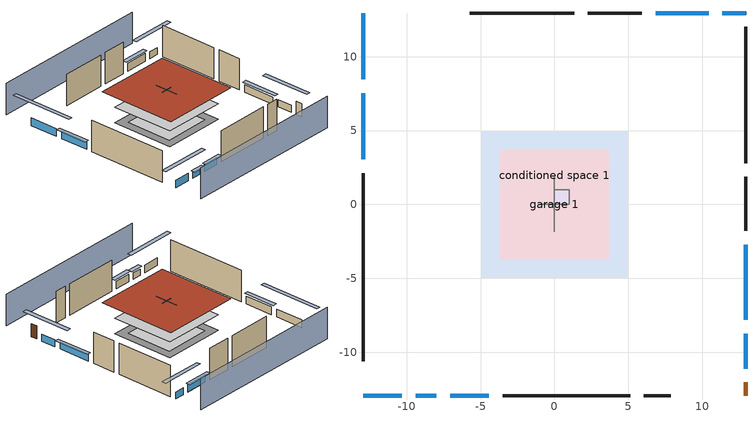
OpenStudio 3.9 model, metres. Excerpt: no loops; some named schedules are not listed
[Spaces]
conditioned space 1
 floor to garage 1 (Floor1 construction): -3.66,-3.66 -3.66,3.66 3.66,3.66 3.66,-3.66 z0
 floor foundation (Slab2 construction): -4.94,-4.94 -4.94,4.94 4.94,4.94 4.94,-4.94 z0
 floor adiabatic (AdiabaticFloorConstruction): -4.94,-4.94 -4.94,4.94 4.94,4.94 4.94,-4.94 z2.44
 wall outside (Wall3 construction): -12.95,2.12 -12.95,-10.6 z0:4.88
 wall outside (Wall4 construction): 1.33,12.95 -5.74,12.95 z0:4.88
 wall outside (Wall7 construction): 12.95,2.79 12.95,12.02 z0:4.88
 wall outside (Wall8 construction): -3.5,-12.95 5.12,-12.95 z0:4.88
 wall outside (AdiabaticWallConstruction): -12.95,12.95 -12.95,8.46 / -12.95,7.54 -12.95,3.05 / 10.43,12.95 6.84,12.95 z0:1.22; 12.95,12.95 11.36,12.95 / 12.95,-11.11 12.95,-8.74 z0:1.07; 12.95,-7.81 12.95,-2.72 z0:1.13; -12.95,-12.95 -10.33,-12.95 / -7.06,-12.95 -4.43,-12.95 z0:1.16; -9.4,-12.95 -7.98,-12.95 z0:0.95
 wall outside (AdiabaticWallConstruction 1): 12.95,-12.95 12.95,-12.04 z0:2.03
 wall to garage 1 (Wall5 construction): 0,-1.83 0,1.83 z0:4.88
 wall to garage 1 (Wall6 construction): 0.91,0 -0.91,0 z0:4.88
 window (WindowConstruction): -12.95,12.95 -12.95,8.46 z0:1.22
 window (WindowConstruction 1): -12.95,7.54 -12.95,3.05 z0:1.22
 window (WindowConstruction 2): 12.95,12.95 11.36,12.95 z0:1.07
 window (WindowConstruction 3): 10.43,12.95 6.84,12.95 z0:1.22
 window (WindowConstruction 4): 12.95,-11.11 12.95,-8.74 z0:1.07
 window (WindowConstruction 5): 12.95,-7.81 12.95,-2.72 z0:1.13
 window (WindowConstruction 6): -12.95,-12.95 -10.33,-12.95 z0:1.16
 window (WindowConstruction 7): -9.4,-12.95 -7.99,-12.95 z0:0.94
 window (WindowConstruction 8): -7.06,-12.95 -4.43,-12.95 z0:1.16
 door (Door): 12.95,-12.95 12.95,-12.04 z0:2.03
 ceiling adiabatic (AdiabaticFloorConstruction): 4.94,-4.94 4.94,4.94 -4.94,4.94 -4.94,-4.94 z2.44
 roof outside (Roof1 construction): -6.15,6.15 -6.15,-6.15 6.15,-6.15 6.15,6.15 z4.88
garage 1
 floor foundation (Slab1 construction): -3.66,-3.66 -3.66,3.66 3.66,3.66 3.66,-3.66 z0
 wall outside (Wall1 construction): 5.91,12.95 2.25,12.95 z0:4.88
 wall outside (Wall2 construction): 12.95,-1.79 12.95,1.87 z0:4.88
 wall outside (Wall9 construction): 6.05,-12.95 7.88,-12.95 z0:4.88
central ac airloop ret air space
 floor adiabatic (AdiabaticConst): 0,0 0,1 1,1 1,0 z0
 wall adiabatic (AdiabaticConst): 0,1 0,0 1,0 1,1 0,1 z0:1
 ceiling adiabatic (AdiabaticConst): 1,0 1,1 0,1 0,0 z1
shading: -12.95,-17.53 12.95,-17.53 / 12.95,17.53 -12.95,17.53 z0:4.88; -12.95,5.72 -12.95,15.7 -13.56,15.7 -13.56,5.72 z3.96; -12.95,2.74 -12.95,7.84 -13.56,7.84 -13.56,2.74 z1.52; 8.62,12.95 15.7,12.95 15.7,13.56 8.62,13.56 z3.81; 6.54,12.95 10.74,12.95 10.74,13.56 6.54,13.56 z1.52; 12.95,-6 12.95,-13.85 13.56,-13.85 13.56,-6 z3.81; 12.95,-2.42 12.95,-8.12 13.56,-8.12 13.56,-2.42 z1.43; -7.59,-12.95 -15.7,-12.95 -15.7,-13.56 -7.59,-13.56 z3.9; -7.68,-12.95 -9.71,-12.95 -9.71,-13.56 -7.68,-13.56 z1.25; -4.13,-12.95 -7.36,-12.95 -7.36,-13.56 -4.13,-13.56 z1.46
[Site]
Portland Intl Arpt_OR: Latitude {deg}=45.59; Longitude {deg}=-122.6; Time Zone {hr}=-8; Elevation {m}=33; Terrain=Suburbs; Keep Site Location Information=Yes
[Site:GroundTemperature:Shallow]
10.2558, 8.96328, 8.85977, 9.47314, 11.9355, 14.3863, 16.5111, 17.8571, 17.9714, 16.8767, 14.8061, 12.4304
[Site:WaterMainsTemperature]
Calculation Method=Schedule; Temperature Schedule=mains temperature schedule
[Building]
Building 1
[Material] Roughness=Rough
Name | Thickness {m} | Conductivity {W/m-K} | Density {kg/m3} | Specific Heat {J/kg-K} | Thermal Absorptance | Solar Absorptance | Visible Absorptance
slate or tile shingles | 0.01905 | 0.840978 | 1899.972 | 799.717 | 0.9 | 0.75 | 0.75
roof rigid ins | 0.103632 | 0.029427 | 32.04 | 1214.23 | 0.9 | 0.7 | 0.7
osb sheathing 0.75 in. | 0.01905 | 0.115458 | 512.64 | 1214.23 | 0.9 | 0.7 | 0.7
roof stud and cavity | 0.2032 | 0.159782 | 78.34581 | 1123.46 | 0.9 | 0.7 | 0.7
gypsum board | 0.0127 | 0.160291 | 801 | 837.4 | 0.9 | 0.6 | 0.6
wood siding | 0.0254 | 0.102417 | 544.68 | 1172.36 | 0.9 | 0.85 | 0.85
osb sheathing 0.5 in. | 0.0127 | 0.115458 | 512.64 | 1214.23 | 0.9 | 0.7 | 0.7
wall stud and cavity | 0.1397 | 0.727959 | 139.0536 | 1170.24 | 0.9 | 0.6 | 0.6
wall stud and cavity 1 | 0.1397 | 0.0951301 | 139.0536 | 1170.24 | 0.9 | 0.7 | 0.7
osb sheathing 0.5 in. 1; osb sheathing 0.5 in. 2 | 0.0127 | 0.115458 | 512.64 | 1214.23
wall stud and cavity 2 | 0.1397 | 0.0856282 | 139.0536 | 1170.24 | 0.9 | 0.7 | 0.7
floor stud and cavity | 0.1397 | 0.923637 | 92.3553 | 1139.71 | 0.9 | 0.7 | 0.7
floor covering | 0.0127 | 0.0433444 | 54.468 | 1339.84 | 0.9 | 0.6 | 0.6
concrete 4.0 in. | 0.1016 | 1.803125 | 2242.8 | 837.4 | 0.9 | 0.7 | 0.7
floor covering 1 | 0.0127 | 0.0450781 | 54.468 | 1339.84 | 0.9 | 0.9 | 0.9
wood siding 1; wood siding 2 | 0.0254 | 0.102417 | 544.68 | 1172.36
wall rigid ins; floor rigid ins | 0.512978 | 0.029427 | 32.04 | 1214.23 | 0.9 | 0.7 | 0.7
wall stud and cavity 3 | 0.0889 | 0.380278 | 52.3479 | 1209.89 | 0.9 | 0.7 | 0.7
door material | 0.04445 | 0.0612267 | 512.64 | 1214.23 | 0.9 | 0.7 | 0.7
floor stud and cavity 1 | 0.1397 | 1.75129 | 37.0049 | 1207.88 | 0.9 | 0.7 | 0.7
wall stud and cavity 4 | 0.0889 | 0.391764 | 83.0341 | 1211.67 | 0.9 | 0.7 | 0.7
furniture material conditioned space 1; furniture material garage 1 | 0.1524 | 0.115458 | 640.8 | 1214.23 | 0.9 | 0.6 | 0.6
[Construction]
Roof1 construction: slate or tile shingles, roof rigid ins, osb sheathing 0.75 in., roof stud and cavity, gypsum board
Wall1 construction; Wall2 construction: wood siding, osb sheathing 0.5 in., wall stud and cavity
Wall3 construction; Wall4 construction: wood siding, osb sheathing 0.5 in., wall stud and cavity 1, gypsum board
Wall5 construction: osb sheathing 0.5 in. 1, wall stud and cavity 2, gypsum board
Wall6 construction: osb sheathing 0.5 in. 2, wall stud and cavity 2, gypsum board
Wall7 construction; Wall8 construction: wood siding, osb sheathing 0.5 in. 2, wall stud and cavity 1, gypsum board
Wall9 construction: wood siding, osb sheathing 0.5 in. 2, wall stud and cavity
Floor1 construction: floor stud and cavity, osb sheathing 0.75 in., floor covering
Slab1 construction: concrete 4.0 in.
Slab2 construction: concrete 4.0 in., floor covering 1
WindowConstruction; WindowConstruction 1; WindowConstruction 2; WindowConstruction 3; WindowConstruction 4; WindowConstruction 5; WindowConstruction 6; WindowConstruction 7; WindowConstruction 8: WindowMaterial
AdiabaticWallConstruction: wood siding 1, wall rigid ins, wall stud and cavity 3, gypsum board
Door: door material
AdiabaticWallConstruction 1: wood siding 2, wall rigid ins, wall stud and cavity 3, gypsum board
AdiabaticFloorConstruction: floor stud and cavity 1, floor rigid ins, osb sheathing 0.75 in., floor covering
PartitionWallConstruction: gypsum board, wall stud and cavity 4, gypsum board
furniture construction conditioned space 1: furniture material conditioned space 1
furniture construction garage 1: furniture material garage 1
AdiabaticConst: Adiabatic
[WindowMaterial:SimpleGlazingSystem]
WindowMaterial: U-Factor {W/m2-K}=1.93052; Solar Heat Gain Coefficient=0.49
[Material:NoMass]
Adiabatic: Roughness=Rough; Thermal Resistance {m2-K/W}=176.1
[ThermalZone] Multiplier=1; Use Ideal Air Loads=No
Name | Volume {m3} | Thermostat
conditioned space | 606.66 | conditioned space temperature setpoint
garage | 130.484
central ac airloop ret air zone | 1
[Sizing:Zone] Zone Cooling Design Supply Air Temperature Input Method=SupplyAirTemperature; Zone Cooling Design Supply Air Temperature {C}=14; Zone Cooling Design Supply Air Temperature Difference {deltaC}=11.11; Zone Heating Design Supply Air Temperature Input Method=SupplyAirTemperature; Zone Heating Design Supply Air Temperature {C}=40; Zone Heating Design Supply Air Temperature Difference {deltaC}=11.11; Zone Cooling Design Supply Air Humidity Ratio {kg-H2O/kg-air}=0.0085; Zone Heating Design Supply Air Humidity Ratio {kg-H2O/kg-air}=0.008; Cooling Design Air Flow Method=DesignDay; Heating Design Air Flow Method=DesignDay; Account for Dedicated Outdoor Air System=No; Dedicated Outdoor Air System Control Strategy=NeutralSupplyAir; Dedicated Outdoor Air Low Setpoint Temperature for Design {C}=autosize; Dedicated Outdoor Air High Setpoint Temperature for Design {C}=autosize; Zone Load Sizing Method=Sensible Load Only No Latent Load; Zone Latent Cooling Design Supply Air Humidity Ratio Input Method=HumidityRatioDifference; Zone Cooling Design Supply Air Humidity Ratio Difference {kgWater/kgDryAir}=0.005; Zone Latent Heating Design Supply Air Humidity Ratio Input Method=HumidityRatioDifference; Zone Humidification Design Supply Air Humidity Ratio Difference {kgWater/kgDryAir}=0.005; Sizing Option=Coincident
garage; central ac airloop ret air zone
[Space]
Name | Thermal Zone | Volume {m3}
conditioned space 1 | conditioned space | 606.66
garage 1 | garage | 130.484
central ac airloop ret air space | central ac airloop ret air zone
[ThermostatSetpoint:DualSetpoint]
conditioned space temperature setpoint: Heating Setpoint Temperature Schedule=heating setpoint; Cooling Setpoint Temperature Schedule=cooling setpoint; Temperature Difference Between Cutout And Setpoint {deltaC}=0
[Foundation:Kiva] Wall Height Above Grade {m}=0.1016; Wall Depth Below Slab {m}=0.2032
Name | Initial Indoor Air Temperature {C}
Foundation Kiva 1 | 13.4258
Foundation Kiva 2 | 18.3333
[Foundation:Kiva:Settings]
Soil Conductivity {W/m-K}=1.3848; Soil Density {kg/m3}=1842.3; Soil Specific Heat {J/kg-K}=418.7; Ground Solar Absorptivity=0.9; Ground Thermal Absorptivity=0.9; Ground Surface Roughness {m}=0.03; Far-Field Width {m}=40; Deep-Ground Boundary Condition=ZeroFlux; Deep-Ground Depth {m}=40; Minimum Cell Dimension {m}=0.2; Maximum Cell Growth Coefficient=3; Simulation Timestep=Timestep
[SurfaceProperty:ExposedFoundationPerimeter] Exposed Perimeter Calculation Method=TotalExposedPerimeter
Name | Total Exposed Perimeter {m}
Slab1 | 18.288
Slab2 | 35.57016
[SurfaceProperty:IncidentSolarMultiplier] Incident Solar Multiplier=1; Incident Solar Multiplier Schedule=trans schedule winter=0.85 summer=0.7
Window1; Window2; Window3; Window4; Window5; Window6; Window7; Window8; Window9
[InternalMass:Definition] Design Level Calculation Method=SurfaceArea
Name | Construction | Surface Area {m2}
partition wall mass | PartitionWallConstruction | 248.794
furniture mass conditioned space 1 | furniture construction conditioned space 1 | 99.51774
furniture mass garage 1 | furniture construction garage 1 | 5.35122
[InternalMass] Multiplier=1
Name | Internal Mass Definition | Space or SpaceType
partition wall mass | partition wall mass | conditioned space 1
furniture mass conditioned space 1 | furniture mass conditioned space 1 | conditioned space 1
furniture mass garage 1 | furniture mass garage 1 | garage 1
[EnergyManagementSystem:Sensor]
Name | Output Variable or Output Meter Index Key | Output Variable or Output Meter
water_heater_amb_temp; fridge_tin_s_1 | garage | Zone Mean Air Temperature
water_heater_amb_rh | garage | Zone Air Relative Humidity
water_heater_T_set | water heater setpoint | Schedule Value
out_pb_s |  | Site Outdoor Air Barometric Pressure
out_wt_s |  | Site Outdoor Air Humidity Ratio
site_vw_s |  | Site Wind Speed
cool_season | cooling season schedule | Schedule Value
central_ac_airloop_AH_MFR_s | Node 5 | System Node Mass Flow Rate
central_ac_airloop_AH_VFR_s | Node 5 | System Node Current Density Volume Flow Rate
central_ac_airloop_AH_Tout_s | Node 5 | System Node Temperature
central_ac_airloop_AH_Wout_s | Node 5 | System Node Humidity Ratio
central_ac_airloop_RA_T_s | Node 8 | System Node Temperature
central_ac_airloop_Ra_W_s | Node 8 | System Node Humidity Ratio
central_ac_airloop_0_DZ_T_s | garage | Zone Air Temperature
central_ac_airloop_0_DZ_W_s | garage | Zone Mean Air Humidity Ratio
natural_vent_s | natural vent schedule | Schedule Value
htg_sp_s | heating setpoint | Schedule Value
clg_sp_s | cooling setpoint | Schedule Value
mech_vent_range_fan_0_sch_s | mech vent range fan 0 schedule | Schedule Value
mech_vent_bath_fan_0_sch_s | mech vent bath fan 0 schedule | Schedule Value
clothes_dryer_exhaust_0_sch_s | clothes_dryer | Schedule Value
htg_load_cond |  | Heating:EnergyTransfer:Zone:CONDITIONED SPACE
clg_load_cond |  | Cooling:EnergyTransfer:Zone:CONDITIONED SPACE
htg_load_duct |  | Heating:EnergyTransfer:Zone:CENTRAL AC AIRLOOP RET AIR ZONE
clg_load_duct |  | Cooling:EnergyTransfer:Zone:CENTRAL AC AIRLOOP RET AIR ZONE
s_conv | Floor1 | Surface Inside Face Convection Heat Gain Energy
s_ig | Floor1 | Surface Inside Face Internal Gains Radiation Heat Gain Energy
s_sol | Floor1 | Surface Inside Face Solar Radiation Heat Gain Energy
s_lgt | Floor1 | Surface Inside Face Lights Radiation Heat Gain Energy
s_surf | Floor1 | Surface Inside Face Net Surface Thermal Radiation Heat Gain Energy
s_conv_1 | inferred conditioned ceiling | Surface Inside Face Convection Heat Gain Energy
s_ig_1 | inferred conditioned ceiling | Surface Inside Face Internal Gains Radiation Heat Gain Energy
s_sol_1 | inferred conditioned ceiling | Surface Inside Face Solar Radiation Heat Gain Energy
s_lgt_1 | inferred conditioned ceiling | Surface Inside Face Lights Radiation Heat Gain Energy
s_surf_1 | inferred conditioned ceiling | Surface Inside Face Net Surface Thermal Radiation Heat Gain Energy
s_conv_2 | inferred conditioned floor | Surface Inside Face Convection Heat Gain Energy
s_ig_2 | inferred conditioned floor | Surface Inside Face Internal Gains Radiation Heat Gain Energy
s_sol_2 | inferred conditioned floor | Surface Inside Face Solar Radiation Heat Gain Energy
s_lgt_2 | inferred conditioned floor | Surface Inside Face Lights Radiation Heat Gain Energy
s_surf_2 | inferred conditioned floor | Surface Inside Face Net Surface Thermal Radiation Heat Gain Energy
s_conv_3 | Roof1 | Surface Inside Face Convection Heat Gain Energy
s_ig_3 | Roof1 | Surface Inside Face Internal Gains Radiation Heat Gain Energy
s_sol_3 | Roof1 | Surface Inside Face Solar Radiation Heat Gain Energy
s_lgt_3 | Roof1 | Surface Inside Face Lights Radiation Heat Gain Energy
s_surf_3 | Roof1 | Surface Inside Face Net Surface Thermal Radiation Heat Gain Energy
s_conv_4 | Slab2 | Surface Inside Face Convection Heat Gain Energy
s_ig_4 | Slab2 | Surface Inside Face Internal Gains Radiation Heat Gain Energy
s_sol_4 | Slab2 | Surface Inside Face Solar Radiation Heat Gain Energy
s_lgt_4 | Slab2 | Surface Inside Face Lights Radiation Heat Gain Energy
s_surf_4 | Slab2 | Surface Inside Face Net Surface Thermal Radiation Heat Gain Energy
ss_sol | Door1 | Surface Inside Face Solar Radiation Heat Gain Energy
ss_lgt | Door1 | Surface Inside Face Lights Radiation Heat Gain Energy
ss_conv | Door1 | Surface Inside Face Convection Heat Gain Energy
ss_ig | Door1 | Surface Inside Face Internal Gains Radiation Heat Gain Energy
ss_surf | Door1 | Surface Inside Face Net Surface Thermal Radiation Heat Gain Energy
ss_conv_1 | Window1 | Surface Inside Face Convection Heat Gain Energy
ss_ig_1 | Window1 | Surface Inside Face Internal Gains Radiation Heat Gain Energy
ss_surf_1 | Window1 | Surface Inside Face Net Surface Thermal Radiation Heat Gain Energy
ss_trans_in | Window1 | Surface Window Transmitted Solar Radiation Rate
ss_back_out | Window1 | Surface Window Shortwave from Zone Back Out Window Heat Transfer Rate
ss_trans_out | Window1 | Surface Inside Face Initial Transmitted Diffuse Transmitted Out Window Solar Radiation Rate
ss_conv_2 | Window2 | Surface Inside Face Convection Heat Gain Energy
ss_ig_2 | Window2 | Surface Inside Face Internal Gains Radiation Heat Gain Energy
ss_surf_2 | Window2 | Surface Inside Face Net Surface Thermal Radiation Heat Gain Energy
ss_trans_in_1 | Window2 | Surface Window Transmitted Solar Radiation Rate
ss_back_out_1 | Window2 | Surface Window Shortwave from Zone Back Out Window Heat Transfer Rate
ss_trans_out_1 | Window2 | Surface Inside Face Initial Transmitted Diffuse Transmitted Out Window Solar Radiation Rate
ss_conv_3 | Window3 | Surface Inside Face Convection Heat Gain Energy
ss_ig_3 | Window3 | Surface Inside Face Internal Gains Radiation Heat Gain Energy
ss_surf_3 | Window3 | Surface Inside Face Net Surface Thermal Radiation Heat Gain Energy
ss_trans_in_2 | Window3 | Surface Window Transmitted Solar Radiation Rate
ss_back_out_2 | Window3 | Surface Window Shortwave from Zone Back Out Window Heat Transfer Rate
ss_trans_out_2 | Window3 | Surface Inside Face Initial Transmitted Diffuse Transmitted Out Window Solar Radiation Rate
ss_conv_4 | Window4 | Surface Inside Face Convection Heat Gain Energy
ss_ig_4 | Window4 | Surface Inside Face Internal Gains Radiation Heat Gain Energy
ss_surf_4 | Window4 | Surface Inside Face Net Surface Thermal Radiation Heat Gain Energy
ss_trans_in_3 | Window4 | Surface Window Transmitted Solar Radiation Rate
ss_back_out_3 | Window4 | Surface Window Shortwave from Zone Back Out Window Heat Transfer Rate
ss_trans_out_3 | Window4 | Surface Inside Face Initial Transmitted Diffuse Transmitted Out Window Solar Radiation Rate
ss_conv_5 | Window5 | Surface Inside Face Convection Heat Gain Energy
ss_ig_5 | Window5 | Surface Inside Face Internal Gains Radiation Heat Gain Energy
ss_surf_5 | Window5 | Surface Inside Face Net Surface Thermal Radiation Heat Gain Energy
ss_trans_in_4 | Window5 | Surface Window Transmitted Solar Radiation Rate
ss_back_out_4 | Window5 | Surface Window Shortwave from Zone Back Out Window Heat Transfer Rate
ss_trans_out_4 | Window5 | Surface Inside Face Initial Transmitted Diffuse Transmitted Out Window Solar Radiation Rate
ss_conv_6 | Window6 | Surface Inside Face Convection Heat Gain Energy
ss_ig_6 | Window6 | Surface Inside Face Internal Gains Radiation Heat Gain Energy
ss_surf_6 | Window6 | Surface Inside Face Net Surface Thermal Radiation Heat Gain Energy
ss_trans_in_5 | Window6 | Surface Window Transmitted Solar Radiation Rate
ss_back_out_5 | Window6 | Surface Window Shortwave from Zone Back Out Window Heat Transfer Rate
ss_trans_out_5 | Window6 | Surface Inside Face Initial Transmitted Diffuse Transmitted Out Window Solar Radiation Rate
ss_conv_7 | Window7 | Surface Inside Face Convection Heat Gain Energy
ss_ig_7 | Window7 | Surface Inside Face Internal Gains Radiation Heat Gain Energy
ss_surf_7 | Window7 | Surface Inside Face Net Surface Thermal Radiation Heat Gain Energy
ss_trans_in_6 | Window7 | Surface Window Transmitted Solar Radiation Rate
ss_back_out_6 | Window7 | Surface Window Shortwave from Zone Back Out Window Heat Transfer Rate
ss_trans_out_6 | Window7 | Surface Inside Face Initial Transmitted Diffuse Transmitted Out Window Solar Radiation Rate
ss_conv_8 | Window8 | Surface Inside Face Convection Heat Gain Energy
ss_ig_8 | Window8 | Surface Inside Face Internal Gains Radiation Heat Gain Energy
ss_surf_8 | Window8 | Surface Inside Face Net Surface Thermal Radiation Heat Gain Energy
ss_trans_in_7 | Window8 | Surface Window Transmitted Solar Radiation Rate
[ElectricEquipment:Definition] Design Level Calculation Method=EquipmentLevel
Name | Design Level {W} | Fraction Latent | Fraction Radiant | Fraction Lost
ceiling fan | 18.0003 | 0 | 0.558 | 0
clothes washer | 679.998 | 0.03 | 0.162 | 0.7
clothes dryer | 3135.42 | 0.015 | 0.081 | 0.85
dishwasher | 758.193 | 0.3 | 0.18 | 0.4
fridge | 51.9007 | 0 | 0.6 | 0
fridge 2 | 100.822 | 0 | 0.6 | 0
cooking range | 29.6151 | 0.16 | 0.384 | 0.2
misc tv | 1248.53 | 0 | 0.6 | 0
misc plug loads | 928.687 | 0.021 | 0.558 | 0.049
whole house fan; mech vent house fan | 0 | 0 | 0 | 1
mech vent house fan cfis | 0 | 0 | 0 | 0
mech vent range fan 0; mech vent bath fan 0 | 30 | 0 | 0 | 1
[ElectricEquipment]
Name | Electric Equipment Definition | Space or SpaceType | Schedule
ceiling fan | ceiling fan | conditioned space 1 | ceiling_fan
clothes washer | clothes washer | conditioned space 1 | clothes_washer
clothes dryer | clothes dryer | conditioned space 1 | clothes_dryer
dishwasher | dishwasher | conditioned space 1 | dishwasher
fridge | fridge | conditioned space 1 | fridge schedule
fridge 1 | fridge 2 | garage 1 | fridge schedule 1
cooking range | cooking range | conditioned space 1 | cooking_range
misc tv | misc tv | conditioned space 1 | plug_loads_tv
misc plug loads | misc plug loads | conditioned space 1 | plug_loads_other
whole house fan | whole house fan | conditioned space 1 | Always On Discrete
mech vent house fan | mech vent house fan | conditioned space 1 | mech vent house fan schedule
mech vent house fan cfis | mech vent house fan cfis | conditioned space 1 | mech vent house fan cfis schedule
mech vent range fan 0 | mech vent range fan 0 | conditioned space 1 | mech vent range fan 0 schedule
mech vent bath fan 0 | mech vent bath fan 0 | conditioned space 1 | mech vent bath fan 0 schedule
[OtherEquipment:Definition] Design Level Calculation Method=EquipmentLevel
Name | Design Level {W} | Fraction Latent | Fraction Radiant | Fraction Lost
water heater sens; central ac airloop_0 SupSensLkToCond; central ac airloop_0 SupCondToLv; central ac airloop_0 RetCondToRP; central ac airloop_0 RetSensLkToRP; central ac airloop_0 SupCondToDZ; central ac airloop_0 RetCondToDZ; central ac airloop_0 SupSensLkToDZ; mech vent house fan sensible load | 0 | 0 | 0 | 0
water heater lat; central ac airloop_0 SupLatLkToCond; central ac airloop_0 RetLatLkToRP; central ac airloop_0 SupLatLkToDZ; mech vent house fan latent load | 0 | 1 | 0 | 0
water heater energy adjustment1 | 0.01 | 0 | 0 | 1
clothes dryer 2 | 0 | 0.015 | 0.081 | 0.85
cooking range 2 | 867.932 | 0.16 | 0.384 | 0.2
general water use sensible | -79.8895 | 0 | 0.6 | 0
general water use latent | 81.0615 | 1 | 0 | 0
[OtherEquipment]
Name | Other Equipment Definition | Space or SpaceType | Schedule | Fuel Type
water heater sens | water heater sens | garage 1 | Always On Discrete
water heater lat | water heater lat | garage 1 | Always On Discrete
water heater energy adjustment1 | water heater energy adjustment1 | garage 1 | Always On Discrete | Electricity
clothes dryer 1 | clothes dryer 2 | conditioned space 1 | clothes_dryer | Electricity
cooking range 1 | cooking range 2 | conditioned space 1 | cooking_range | NaturalGas
general water use sensible | general water use sensible | conditioned space 1 | general water use schedule
general water use latent | general water use latent | conditioned space 1 | general water use schedule
central ac airloop_0 SupSensLkToCond | central ac airloop_0 SupSensLkToCond | conditioned space 1 | Always On Discrete
central ac airloop_0 SupLatLkToCond | central ac airloop_0 SupLatLkToCond | conditioned space 1 | Always On Discrete
central ac airloop_0 SupCondToLv | central ac airloop_0 SupCondToLv | conditioned space 1 | Always On Discrete
central ac airloop_0 RetCondToRP | central ac airloop_0 RetCondToRP | central ac airloop ret air space | Always On Discrete
central ac airloop_0 RetSensLkToRP | central ac airloop_0 RetSensLkToRP | central ac airloop ret air space | Always On Discrete
central ac airloop_0 RetLatLkToRP | central ac airloop_0 RetLatLkToRP | central ac airloop ret air space | Always On Discrete
central ac airloop_0 SupCondToDZ | central ac airloop_0 SupCondToDZ | garage 1 | Always On Discrete
central ac airloop_0 RetCondToDZ | central ac airloop_0 RetCondToDZ | garage 1 | Always On Discrete
central ac airloop_0 SupSensLkToDZ | central ac airloop_0 SupSensLkToDZ | garage 1 | Always On Discrete
central ac airloop_0 SupLatLkToDZ | central ac airloop_0 SupLatLkToDZ | garage 1 | Always On Discrete
mech vent house fan sensible load | mech vent house fan sensible load | conditioned space 1 | Always On Discrete
mech vent house fan latent load | mech vent house fan latent load | conditioned space 1 | Always On Discrete
[WaterUse:Equipment:Definition]
Name | Peak Flow Rate {m3/s}
clothes washer | 2.42988e-06
dishwasher | 7.2368e-06
[Lights:Definition] Design Level Calculation Method=LightingLevel; Fraction Radiant=0.6; Fraction Visible=0.2; Return Air Fraction=0
Name | Lighting Level {W}
interior lighting | 362.189
garage lighting | 8.86494
[Lights] Fraction Replaceable=1
Name | Lights Definition | Space or SpaceType | Schedule
interior lighting | interior lighting | conditioned space 1 | lighting_interior
garage lighting | garage lighting | garage 1 | lighting_garage
[Exterior:Lights:Definition]
exterior lighting: Design Level {W}=8.97151
[Exterior:Lights]
exterior lighting: Exterior Lights Definition=exterior lighting; Schedule=exterior lighting schedule
[People:Definition]
occupants: Number of People Calculation Method=People; Number of People {people}=4; Fraction Radiant=0.314171; Sensible Heat Fraction=0.56303; Carbon Dioxide Generation Rate {m3/s-W}=0; Enable ASHRAE 55 Comfort Warnings=No; Mean Radiant Temperature Calculation Type=EnclosureAveraged
[People]
occupants: People Definition=occupants; Space or SpaceType=conditioned space 1; Number of People Schedule=occupants; Activity Level Schedule=occupants activity schedule; Multiplier=1
[ZoneMixing] Schedule=Always On Continuous; Design Flow Rate Calculation Method=Flow/Zone; Design Flow Rate {m3/s}=0
Name | Zone or Space | Source Zone or Space
central ac airloop_0 ZoneMixDZToCond mix | conditioned space | garage
central ac airloop_0 ZoneMixCondToDZ mix | garage | conditioned space
[SpaceInfiltration:DesignFlowRate] Schedule=Always On Discrete; Design Flow Rate Calculation Method=Flow/Space; Design Flow Rate {m3/s}=0
Name | Space or SpaceType
natural vent flow; whole house fan flow; infil flow | conditioned space 1
garage 1 duct leakage imbalance infil flow | garage 1
[SpaceInfiltration:EffectiveLeakageArea]
infil garage 1: Space or SpaceType=garage 1; Schedule=Always On Discrete; Effective Air Leakage Area {cm2}=407.755; Stack Coefficient=0.000129147; Wind Coefficient=4.38083e-05
